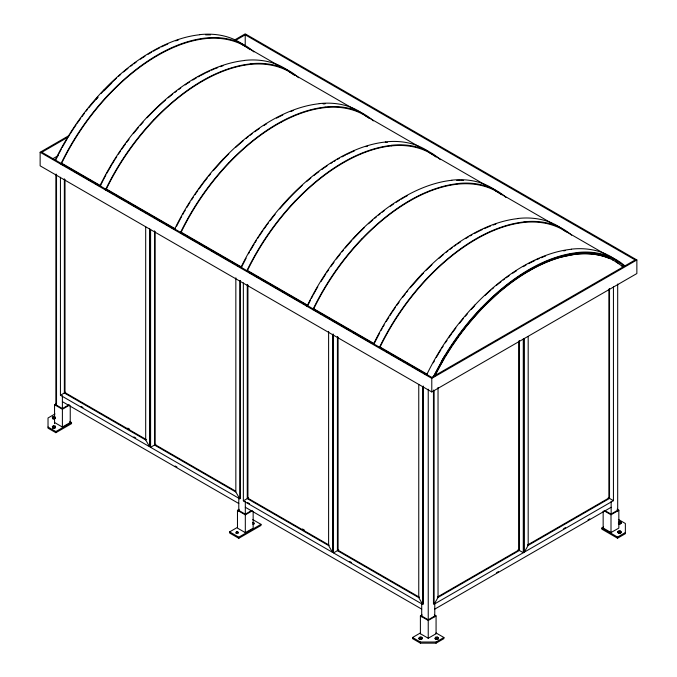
<?xml version="1.0" encoding="UTF-8"?>
<svg xmlns="http://www.w3.org/2000/svg" width="677" height="677" viewBox="0 0 677 677"><rect width="100%" height="100%" fill="white"/><g stroke="black" fill="none" stroke-linecap="round" stroke-linejoin="round"><path stroke-width="1.02" d="M419.038 638.106L419.444 637.226L420.959 636.998L422.076 637.632L421.669 639.266L420.146 639.503L419.038 638.86L419.038 638.106L420.146 638.749L421.669 638.513L422.076 637.632M419.038 638.86L419.444 637.979M435.209 638.106L435.616 637.226L437.13 636.998L438.247 637.632L437.841 639.266L436.318 639.503L435.209 638.86L435.209 638.106L436.318 638.749L437.841 638.513L438.247 637.632M435.209 638.86L435.616 637.226M55.387 159.738C67.793 134.266 84.1 110.698 103.615 90.159M55.802 159.823L58.467 154.483M61.269 163.132C73.675 137.668 89.982 114.091 109.496 93.553M61.133 164.308C73.581 138.54 89.982 114.675 109.699 93.925A179.16 103.437 -60 0 1 157.58 55.548A179.16 103.437 -60 0 1 205.461 38.623C220.981 36.947 237.593 39.909 250.109 49.709M100.061 185.523C112.467 160.06 128.774 136.492 148.28 115.945M100.915 184.728L103.132 180.277M105.392 190.009C117.891 164.139 134.359 140.173 154.161 119.338M105.807 190.102C118.255 164.333 134.655 140.461 154.373 119.719A178.626 103.132 -60 0 1 193.292 86.851A181.428 104.749 -60 0 1 206.722 78.803A178.914 103.293 -60 0 1 250.126 64.417M174.861 228.716C187.267 203.244 203.574 179.676 223.088 159.129M176.604 226.135L180.268 219.026M180.734 232.109C193.14 206.637 209.455 183.069 228.961 162.531M180.607 233.286C193.055 207.517 209.455 183.653 229.173 162.903A178.626 103.132 -60 0 1 268.092 130.043A181.428 104.749 -60 0 1 281.53 121.987M241.164 266.992C253.57 241.528 269.878 217.96 289.392 197.413M241.579 267.085L246.115 258.191M247.046 270.394C259.452 244.922 275.759 221.354 295.274 200.807M247.46 270.478C259.807 245.116 276.047 221.641 295.477 201.187A178.626 103.132 -60 0 1 334.404 168.319A181.428 104.749 -60 0 1 347.834 160.271A178.914 103.293 -60 0 1 391.238 145.885M306.935 306.368C319.434 280.498 335.902 256.532 355.704 235.698M307.883 305.369L310.548 300.029M313.358 308.67C325.755 283.206 342.071 259.63 361.577 239.091M313.223 309.846C325.671 284.078 342.071 260.213 361.789 239.472A178.626 103.132 -60 0 1 400.708 206.603A181.428 104.749 -60 0 1 414.146 198.556A178.914 103.293 -60 0 1 457.542 184.161C472.783 182.528 489.065 185.312 501.496 194.722M373.78 343.561C386.186 318.088 402.493 294.52 422.008 273.982M374.195 343.645L379.662 332.982M379.662 346.954C392.068 321.49 408.375 297.914 427.889 277.375M380.076 347.039C392.423 321.677 408.663 298.21 428.101 277.748A178.626 103.132 -60 0 1 467.02 244.888A181.428 104.749 -60 0 1 480.45 236.84A178.914 103.293 -60 0 1 523.854 222.445C538.537 220.88 554.108 223.385 566.395 231.966M426.942 374.254C439.348 348.782 455.655 325.214 475.169 304.675M433.272 376.759L444.442 356.398M433.678 376.844C445.965 351.82 462.061 328.658 481.262 308.441M434.981 375.066L444.552 357.541M434.803 376.107C446.938 351.591 462.772 328.912 481.609 309.076A177.856 102.692 -60 0 1 529.135 270.969A177.856 102.692 -60 0 1 576.669 254.163M58.933 153.603L61.269 149.16M103.598 179.388L105.942 174.954M311.488 298.252L312.892 295.587M62.25 147.4L67.277 138.641M106.915 173.194L111.434 165.306M180.742 218.138L181.724 216.378M182.697 214.617L183.679 212.849M248.518 253.773L249.5 252.013M313.358 294.698L316.294 289.417M381.134 330.342L382.116 328.582M433.314 362.796L434.296 361.036M184.186 211.977L185.21 210.234M250.498 250.262L254.112 244.169M316.802 288.546L317.826 286.803M383.114 326.83L384.138 325.078M436.276 357.524L438.831 353.157M441.26 361.645C452.338 342.291 465.683 324.224 481.051 308.069M68.335 136.915L69.926 134.325M111.942 164.426L114.599 160.11M186.742 207.619L189.932 202.431M255.178 242.442L256.236 240.716M320.949 281.59L325.849 273.88M386.195 321.6L388.852 317.285M439.356 352.294L440.955 349.704M445.051 356.677L451.5 346.455M70.459 133.462L73.218 129.197M115.132 159.247L116.782 156.692M191.583 199.876L193.233 197.32M257.886 238.16L258.995 236.451M389.952 315.575L391.611 313.019M442.013 347.978L443.113 346.269M73.768 128.342L76.044 124.974M118.433 154.128L120.709 150.768M194.942 194.79L196.085 193.114M259.545 235.596L262.955 230.552M326.991 272.196L328.7 269.674M392.161 312.165L395.58 307.121M445.322 342.858L447.032 340.336M452.067 345.617L458.388 336.511M77.178 123.299L80.707 118.323M121.852 149.084L125.372 144.116M196.652 192.268L197.828 190.609M199.004 188.959L203.202 183.23M264.132 228.894L266.484 225.585M331.028 266.349L333.998 262.236M396.747 305.462L399.1 302.145M448.741 337.815L451.677 333.668M619.133 531.665L619.904 531.784L619.133 531.665A1.362 0.787 0 0 0 618.812 531.775M81.917 116.698L84.337 113.44M126.582 142.483L129.002 139.234M267.085 224.772L268.295 223.139M452.261 332.839L455.892 327.956M460.191 334.083L461.392 332.466M86.199 111.045L87.435 109.446M203.802 182.418L207.526 177.619M270.115 220.702L273.212 216.708M336.418 258.978L340.142 254.188M402.73 297.262L405.21 294.072M461.993 331.662L465.074 327.693M88.695 107.863L97.767 97.133M133.361 133.657L138.497 127.454M208.804 176.062L210.708 173.71M273.838 215.904L275.107 214.338M342.054 251.844L343.324 250.278M406.454 292.472L407.723 290.907M459.615 323.166L463.432 318.469M466.952 325.349L481.339 308.915L498.086 292.921M213.297 170.638L223.292 159.51A178.626 103.132 -60 0 1 228.809 153.891M279.609 208.922L289.604 197.794A178.626 103.132 -60 0 1 302.17 185.498M345.262 247.968L351.845 240.428M410.27 287.776L422.22 274.354A178.626 103.132 -60 0 1 423.582 272.924M465.387 316.176L467.333 313.883M96.041 99.519L98.03 97.276M140.452 125.152L143.101 122.173M101.118 93.434L103.826 90.532A179.16 103.437 -60 0 1 116.393 78.236M147.137 117.773L148.491 116.326A178.626 103.132 -60 0 1 165.366 100.204M353.199 238.981L355.907 236.078A178.626 103.132 -60 0 1 364.226 227.743M471.319 309.406L474.704 305.776M500.244 291.102L508.943 284.12M511.135 282.453C523.406 273.406 536.692 265.629 550.976 260.256M234.234 40.197L245.218 33.85L636.862 259.96L636.862 273.542L431.782 391.941L40.138 165.831L40.138 152.249L69.435 135.332M68.284 136.982L41.83 152.257L431.774 377.385L635.17 259.96L245.226 34.823L235.198 40.62M52.781 158.765L58.247 155.6M150.26 229.435L150.26 446.363L149.609 446.744L60.439 395.258L65.661 392.245M54.558 423.641L54.558 404.719L56.301 403.72M69.088 404.719L62.394 408.586L55.709 404.719M54.558 404.719L62.394 409.246L69.367 405.227M54.989 413.96L48.025 417.98L48.025 428.16L55.861 432.688L71.542 423.641L71.542 422.507L69.799 421.5M55.421 418.31L54.312 418.945L52.798 418.716L52.391 417.836L52.391 417.083L53.5 416.44L55.015 416.677M52.391 417.083L52.798 417.963L54.312 418.191L55.421 417.557M52.391 426.417L53.5 425.782L55.015 426.011L55.421 426.891L55.421 427.644L54.312 428.287L52.798 428.05L52.391 426.417L52.798 428.05M52.798 427.297L54.312 427.534L55.421 426.891M70.239 422.507L62.394 427.035L54.558 422.507M48.025 427.035L55.861 431.562L71.542 422.507M240.42 280.43L240.42 498.416L239.76 498.788L150.59 447.311L155.82 444.29M40.138 152.249L431.782 378.358L636.862 259.96M333.186 333.989L333.186 551.975L332.525 552.347L243.356 500.87L248.586 497.849M253.156 511.38L253.156 528.195L245.319 532.638L237.475 528.111L237.475 510.331L239.218 509.324M251.108 510.847L245.319 514.19L238.626 510.331M237.475 510.331L245.319 514.858L252.504 510.703M252.766 519.589L260.992 524.345L260.992 525.47L238.786 538.3L229.638 533.019L229.638 531.885L237.635 527.265M229.638 531.885L238.786 537.166L260.992 524.345M329.259 545.18L328.607 545.56L247.274 498.602L247.274 284.408M423.337 386.042L423.337 604.019L422.685 604.4L333.507 552.914L338.737 549.902M563.653 528.669L565.473 527.62M523.287 338.957L523.287 552.728L434.118 604.214L433.458 603.833L433.458 390.062M613.438 286.904L613.438 500.675L524.269 552.161L523.617 551.78L523.617 339.067M420.392 633.799L420.392 615.935L422.135 614.928M496.588 572.666L498.416 571.616M587.983 519.902L589.811 518.844M434.769 609.114L611.153 507.276M617.686 510.238L611.001 514.105L605.145 510.72M434.922 615.935L428.236 619.802L421.543 615.935M604.028 510.746L611.001 514.765L618.837 510.238L618.837 528.102L611.001 532.545L603.156 528.026L603.156 511.287M420.392 615.935L428.236 620.462L436.073 615.935L436.073 633.799M618.397 519.471L625.37 523.499L625.37 533.679L617.534 538.207L601.853 529.152L601.853 528.026L603.596 527.019M436.073 632.97L443.917 637.489L443.917 638.623L436.073 643.15L420.392 643.15L412.555 638.623L412.555 637.489L420.392 632.97M618.38 523.008L619.895 523.245L621.004 522.602L620.597 521.722L619.083 521.493M618.38 523.761L619.895 523.998L621.004 523.355L621.004 522.602M420.392 633.723L428.236 638.25L436.073 633.723M617.974 531.47L619.083 530.827L620.597 531.064L621.004 531.936L621.004 532.689L619.895 533.332L618.38 533.095L617.974 531.47L618.38 533.095M617.974 532.224L619.083 531.58L619.083 530.827M618.38 532.342L619.895 532.579L621.004 531.936M601.853 528.026L617.534 537.073L625.37 532.545M412.555 637.489L420.392 642.016L436.073 642.016L443.917 637.489M551.848 259.943L558.779 257.649M559.642 257.387L575.365 254.171M252.902 522.568L253.52 522.779L252.902 522.982M199.783 34.637C215.371 32.885 232.067 35.915 244.634 45.74M244.448 60.422C260.332 58.62 277.342 61.861 290.01 72.05M250.329 63.824C267.356 61.835 285.719 65.855 298.557 77.72M250.118 64.442C263.666 62.969 277.917 64.95 289.731 72.041L355.628 110.08M319.248 103.615C334.556 101.914 350.914 104.749 363.397 114.193M325.129 107.008C342.156 105.02 360.519 109.039 373.357 120.904M385.56 141.891C400.302 140.257 415.957 142.83 428.296 151.428M385.348 142.517L387.379 142.348M391.433 145.293C408.172 143.363 426.222 147.137 438.992 158.613M391.23 145.91C406.75 144.167 423.37 147.18 435.886 156.962M451.864 180.175C467.46 178.432 484.148 181.453 496.715 191.278M457.745 183.569C474.772 181.58 493.135 185.6 505.973 197.464M518.176 218.459C534.06 216.657 551.061 219.898 563.729 230.087M524.049 221.853C540.788 219.923 558.838 223.706 571.608 235.181M571.337 249.153C586.925 247.401 603.622 250.431 616.188 260.256M577.21 252.546C594.237 250.558 612.609 254.577 625.438 266.442M576.389 254.044C588.795 252.724 601.777 254.222 612.939 260.053M576.66 254.197C587.822 253.012 599.399 254.095 609.782 258.563M205.622 34.865L210.539 34.857M323.098 103.903L325.095 103.835M456.713 180.437L459.7 180.336M460.673 180.361L463.601 180.42M612.677 259.9L618.905 263.615M241.274 44.064L280.616 66.778M364.776 115.369L418.75 146.528M428.812 152.333L485.536 185.083M495.598 190.897L552.314 223.638M563.298 229.977L606.287 254.806M528.475 270.555L529.135 270.935M61.548 163.149L100.89 185.853M106.374 189.027L174.988 228.64M180.48 231.805L241.774 267.195M247.257 270.36L307.637 305.225M313.129 308.39L374.423 343.781M379.907 346.946L427.483 374.415M61.175 163.902L63.917 165.493M65.745 166.542L67.573 167.6M70.323 169.182L72.151 170.24M73.979 171.298L76.721 172.88M78.557 173.938L80.385 174.996M82.213 176.054L84.955 177.636M86.783 178.694L93.189 182.392M95.017 183.45L99.595 186.09M107.829 190.838L114.235 194.536M116.063 195.594L126.125 201.407M127.953 202.465L134.359 206.155M136.187 207.213L138.929 208.795M140.765 209.853L142.593 210.911M144.421 211.969L147.163 213.551M148.991 214.609L150.827 215.667M153.569 217.249L155.397 218.307M157.225 219.365L159.975 220.947M161.803 222.005L163.631 223.063M165.459 224.112L168.209 225.703M170.037 226.753L174.607 229.401M180.099 232.566L184.669 235.207M186.505 236.265L197.481 242.603M199.309 243.661L209.371 249.466M211.199 250.524L217.605 254.222M219.433 255.28L222.183 256.862M224.011 257.92L230.417 261.618M232.245 262.676L234.073 263.725M236.815 265.316L238.651 266.366M248.713 272.179L251.455 273.762M253.283 274.82L259.689 278.518M261.517 279.576L267.923 283.274M269.751 284.323L280.727 290.661M282.563 291.719L300.859 302.289M302.687 303.338L304.515 304.396M315.49 310.735L317.318 311.792M319.155 312.85L321.897 314.433M323.724 315.49L326.466 317.073M328.303 318.131L330.131 319.189M331.958 320.246L334.7 321.829M336.537 322.887L338.365 323.936M340.192 324.994L342.934 326.585M344.771 327.634L351.168 331.332M352.996 332.39L363.981 338.728M365.808 339.786L371.301 342.951M380.449 348.232L384.104 350.347M385.932 351.405L387.76 352.463M390.511 354.046L396.908 357.744M398.745 358.802L400.572 359.859M402.4 360.909L405.142 362.5M406.979 363.549L409.72 365.14M411.548 366.189L413.376 367.247M415.204 368.305L417.954 369.887M419.782 370.945L421.61 372.003M423.438 373.061L426.188 374.643M608.217 497.663L613.438 500.675M617.094 509.231L618.837 510.238M518.057 549.707L523.287 552.728M127.809 428.118L129.637 429.176M302.501 528.974L304.328 530.032M235.579 491.096L155.16 444.671L155.16 231.526M328.345 544.655L247.926 498.23L247.926 285.085M239.76 280.811L239.76 498.788L235.841 492.001L154.508 445.043L154.508 230.849M81.113 406.437L82.932 407.486M133.885 436.91L135.705 437.96M247.647 502.588L249.466 503.637M349.628 561.47L351.448 562.519M434.329 614.928L436.073 615.935M175.14 466.004L176.968 467.062M62.394 401.673L238.786 503.51M245.319 507.276L421.703 609.114M615.715 261.584L623.018 266.814M289.731 72.041L294.774 75.494M368.872 118.162C356.449 108.76 340.159 105.934 324.918 107.626A178.914 103.293 -60 0 0 281.522 122.021M624.363 266.442C611.644 255.009 593.67 251.243 577.007 253.164A179.16 103.437 -60 0 0 529.135 270.064A179.16 103.437 -60 0 0 481.245 308.424M621.418 265.536L623.407 267.229M439.661 159.18L440.202 159.645M253.883 51.926C241.054 40.061 222.682 36.042 205.656 38.03A180.057 103.953 -60 0 0 109.522 93.621M621.004 523.355L620.597 521.722M621.004 532.689L620.597 531.064M55.421 427.644L55.015 426.011M619.895 523.245L619.895 523.998M619.895 532.579L619.895 533.332M617.686 284.035L617.686 511.228M617.534 537.073L617.534 538.207M611.153 501.268L611.153 513.945M611.001 514.765L611.001 532.63M609.52 288.436L609.52 498.416L528.187 545.374L524.269 552.161L524.269 338.39M608.868 289.113L608.868 498.035L527.535 544.993L528.187 545.374L528.187 336.452M519.369 340.489L519.369 550.46L438.036 597.419L434.118 604.214L434.118 390.443M518.717 341.166L518.717 550.088L437.384 597.046L438.036 597.419L438.036 387.447M437.841 638.513L437.841 639.266M437.13 636.998L437.13 637.751M436.318 638.749L436.318 639.503M436.073 642.016L436.073 643.15M434.769 603.097L434.769 616.84M431.782 378.358L431.782 391.941M428.236 389.19L428.236 619.548M428.236 620.462L428.236 638.326M422.685 386.415L422.685 604.4L418.758 597.613L418.758 384.468M421.703 603.097L421.703 616.84M421.669 638.513L421.669 639.266M420.959 636.998L420.959 637.751M420.392 642.016L420.392 643.15M420.146 638.749L420.146 639.503M338.085 337.138L338.085 550.274L419.418 597.232L418.758 597.613L337.425 550.655L337.425 336.452M333.507 334.929L333.507 552.914M332.525 334.37L332.525 552.347L328.607 545.56L328.607 331.366M245.226 34.823L245.226 45.274M245.319 501.268L245.319 513.945M245.319 514.858L245.319 532.723M243.356 282.884L243.356 500.87M238.786 497.493L238.786 511.228M238.786 537.166L238.786 538.3M235.841 277.807L235.841 492.001M150.59 229.325L150.59 447.311M149.609 228.758L149.609 446.744L145.69 439.957L145.69 226.812M70.239 405.777L70.239 422.583M65.009 179.481L65.009 392.618L146.342 439.576L145.69 439.957L64.357 392.998L64.357 178.796M62.394 395.656L62.394 408.333M62.394 409.246L62.394 427.111M60.439 177.272L60.439 395.258M56.521 174.201L56.521 404.567M55.861 174.201L55.861 405.625M55.861 431.562L55.861 432.688M54.312 418.191L54.312 418.945M54.312 427.534L54.312 428.287M53.5 425.782L53.5 426.535M52.798 417.963L52.798 418.716M55.218 427.204A1.362 0.787 0 0 1 54.372 428.143A1.362 0.787 0 0 1 52.671 427.746A1.362 0.787 0 0 1 53.221 426.73M54.583 426.73A1.362 0.787 0 0 1 54.862 426.857M55.218 418.276A1.362 0.787 0 0 1 53.077 418.699A1.362 0.787 0 0 1 53.221 417.396M437.689 638.072A1.362 0.787 0 0 1 437.774 639.13A1.362 0.787 0 0 1 435.946 639.266A1.362 0.787 0 0 1 435.548 638.233M421.517 638.072A1.362 0.787 0 0 1 421.593 639.13A1.362 0.787 0 0 1 419.774 639.266A1.362 0.787 0 0 1 419.376 638.233M620.454 522.568A1.362 0.787 0 0 1 620.454 523.676A1.362 0.787 0 0 1 618.524 523.676M620.454 531.902A1.362 0.787 0 0 1 620.454 533.011A1.362 0.787 0 0 1 618.524 533.011A1.362 0.787 0 0 1 618.524 531.902M252.749 522.686A1.362 0.787 0 0 1 254.467 523.448A1.362 0.787 0 0 1 252.749 524.201M104.114 90.752A179.27 103.505 -60 0 1 111.73 83.093M427.915 277.443A180.057 103.953 -60 0 1 524.023 221.954M422.042 274.05A180.057 103.953 -60 0 1 518.142 218.561M426.341 270.115A178.626 103.132 -60 0 1 431.951 264.682M439.085 258.242A178.626 103.132 -60 0 1 443.435 254.569M446.355 252.208A178.626 103.132 -60 0 1 447.819 251.057M450.019 249.356A178.626 103.132 -60 0 1 452.236 247.706M454.453 246.089A178.626 103.132 -60 0 1 455.934 245.032M457.415 243.999A178.626 103.132 -60 0 1 460.394 241.985M465.607 238.617A181.428 104.749 -60 0 1 468.298 236.992M470.092 235.943A181.428 104.749 -60 0 1 471.886 234.919M474.569 233.472A178.914 103.293 -60 0 1 478.148 231.602M479.045 231.153A178.914 103.293 -60 0 1 482.616 229.435M484.393 228.614A178.914 103.293 -60 0 1 487.059 227.455M487.948 227.083A178.914 103.293 -60 0 1 490.597 226.008M493.245 225.009A178.914 103.293 -60 0 1 495.877 224.087M361.611 239.159A180.057 103.953 -60 0 1 457.711 183.67M355.73 235.765A180.057 103.953 -60 0 1 451.838 180.277M368.483 223.774A178.626 103.132 -60 0 1 372.782 219.957M374.948 218.104A178.626 103.132 -60 0 1 376.395 216.894M378.587 215.1A178.626 103.132 -60 0 1 380.042 213.932M382.243 212.206A178.626 103.132 -60 0 1 384.451 210.522M390.367 206.231A178.626 103.132 -60 0 1 393.337 204.2M396.316 202.22A181.428 104.749 -60 0 1 399.303 200.333M401.097 199.241A181.428 104.749 -60 0 1 403.78 197.659M404.677 197.142A181.428 104.749 -60 0 1 407.368 195.645M154.195 119.406A180.057 103.953 -60 0 1 250.295 63.926M148.314 116.012A180.057 103.953 -60 0 1 244.422 60.524M168.26 97.742A178.626 103.132 -60 0 1 172.627 94.179M174.827 92.453A178.626 103.132 -60 0 1 176.299 91.327M178.508 89.669A178.626 103.132 -60 0 1 180.725 88.052M185.176 84.947A178.626 103.132 -60 0 1 186.666 83.948M187.411 83.44A181.428 104.749 -60 0 1 189.645 81.993M192.784 80.038A181.428 104.749 -60 0 1 196.364 77.906M198.158 76.89A181.428 104.749 -60 0 1 199.952 75.892M200.849 75.443A178.914 103.293 -60 0 1 205.317 73.116M206.214 72.676A178.914 103.293 -60 0 1 209.777 70.983M211.562 70.188A178.914 103.293 -60 0 1 214.22 69.046M215.108 68.682A178.914 103.293 -60 0 1 217.757 67.641M220.397 66.659A178.914 103.293 -60 0 1 223.021 65.754M228.995 162.59A180.057 103.953 -60 0 1 325.095 107.11M223.114 159.197A180.057 103.953 -60 0 1 319.222 103.716M235.867 147.214A178.626 103.132 -60 0 1 243.06 140.934M245.971 138.531A178.626 103.132 -60 0 1 248.163 136.779M249.627 135.637A178.626 103.132 -60 0 1 252.572 133.403M254.789 131.77A178.626 103.132 -60 0 1 259.24 128.638M263.7 125.651A181.428 104.749 -60 0 1 266.687 123.773M276.538 118.145A178.914 103.293 -60 0 1 282.8 115.005M290.797 111.51A178.914 103.293 -60 0 1 293.437 110.486M295.299 200.874A180.057 103.953 -60 0 1 391.408 145.394M289.426 197.481A180.057 103.953 -60 0 1 385.526 141.992M306.469 181.673A178.626 103.132 -60 0 1 310.819 178.009M313.739 175.648A178.626 103.132 -60 0 1 318.884 171.687M321.837 169.521A178.626 103.132 -60 0 1 324.063 167.947M324.799 167.431A178.626 103.132 -60 0 1 327.033 165.916M330.757 163.462A181.428 104.749 -60 0 1 332.246 162.514M333.888 161.507A181.428 104.749 -60 0 1 335.682 160.424M337.476 159.374A181.428 104.749 -60 0 1 339.27 158.359M341.953 156.912A178.914 103.293 -60 0 1 345.532 155.033M346.429 154.584A178.914 103.293 -60 0 1 350.889 152.452M351.778 152.054A178.914 103.293 -60 0 1 354.443 150.886M365.876 146.664A178.914 103.293 -60 0 1 367.611 146.13M103.64 90.227A180.057 103.953 -60 0 1 199.749 34.739M118.534 76.306A179.16 103.437 -60 0 1 120.692 74.419M123.586 71.957A179.16 103.437 -60 0 1 127.961 68.385M130.889 66.092A179.16 103.437 -60 0 1 132.362 64.975M133.843 63.875A179.16 103.437 -60 0 1 136.06 62.259M140.511 59.153A179.16 103.437 -60 0 1 142.001 58.154M142.745 57.663A179.16 103.437 -60 0 1 144.98 56.225M148.111 54.27A179.16 103.437 -60 0 1 151.699 52.154M153.493 51.13A179.16 103.437 -60 0 1 155.278 50.132M156.175 49.649A179.16 103.437 -60 0 1 159.755 47.779M161.541 46.882A179.16 103.437 -60 0 1 167.778 44.013M175.724 40.874A179.16 103.437 -60 0 1 178.356 39.968M481.076 308.137A180.057 103.953 -60 0 1 577.185 252.648M475.203 304.743A180.057 103.953 -60 0 1 571.303 249.254M485.113 295.375A179.16 103.437 -60 0 1 490.808 290.188M492.247 288.935A179.16 103.437 -60 0 1 493.694 287.691M496.596 285.262A179.16 103.437 -60 0 1 500.98 281.75M503.18 280.05A179.16 103.437 -60 0 1 504.661 278.941M506.134 277.849A179.16 103.437 -60 0 1 509.096 275.725M512.811 273.169A179.16 103.437 -60 0 1 514.3 272.179M515.045 271.697A179.16 103.437 -60 0 1 516.534 270.741M523.253 266.67A179.16 103.437 -60 0 1 525.944 265.147M528.627 263.683A179.16 103.437 -60 0 1 534.881 260.543M536.666 259.714A179.16 103.437 -60 0 1 539.332 258.529M541.109 257.776A179.16 103.437 -60 0 1 545.527 256.033M563.653 250.871A179.16 103.437 -60 0 1 565.329 250.566M53.508 417.345L54.321 417.404L53.551 417.286M53.508 426.679L54.321 426.738L53.508 426.679M236.772 531.919L237.576 531.978L236.772 531.919M420.155 637.895L420.967 637.954L420.197 637.836M436.327 637.895L437.139 637.954L436.369 637.836M619.091 522.39L619.904 522.449L619.133 522.331M236.205 533.205A1.362 0.787 0 0 0 238.482 532.85A1.362 0.787 0 0 0 236.815 531.885A1.362 0.787 0 0 0 236.205 533.205"/></g></svg>
